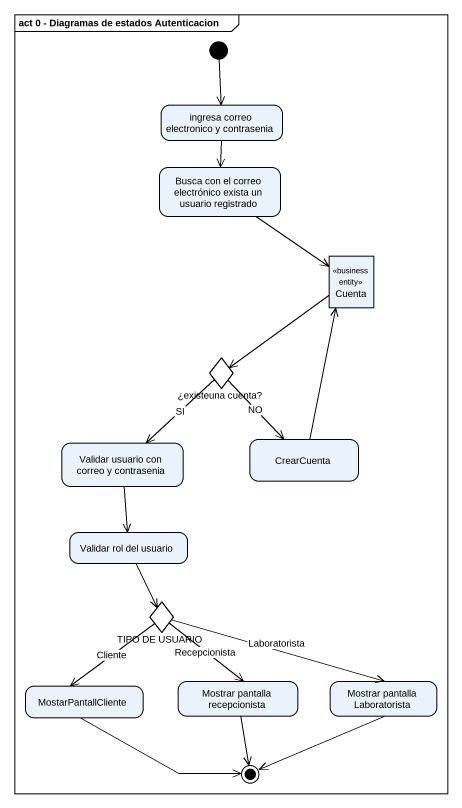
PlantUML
@startuml
mainframe act 0 - Diagramas de estados Autenticacion
hide empty description
state "ingresa correo electronico y contrasenia" as ingresa_correo_electronico
state "Busca con el correo electrónico exista un usuario registrado" as Busca_con_el_correo
state Cuenta <<business entity>>
state "¿existeuna cuenta?" as existeuna_cuenta <<choice>>
state "Validar usuario con correo y contrasenia" as Validar_usuario_con_correo
state CrearCuenta
state "Validar rol del usuario" as Validar_rol_del_usuario
state "TIPO DE USUARIO" as TIPO_DE_USUARIO <<choice>>
state MostarPantallCliente
state "Mostrar pantalla recepcionista" as Mostrar_pantalla
state "Mostrar pantalla Laboratorista" as Mostrar_pantalla_2
[*] --> ingresa_correo_electronico
ingresa_correo_electronico --> Busca_con_el_correo
Busca_con_el_correo --> Cuenta
Cuenta --> existeuna_cuenta
existeuna_cuenta --> Validar_usuario_con_correo : SI
existeuna_cuenta --> CrearCuenta : NO
Validar_usuario_con_correo --> Validar_rol_del_usuario
CrearCuenta -up-> Cuenta
Validar_rol_del_usuario --> TIPO_DE_USUARIO
TIPO_DE_USUARIO --> MostarPantallCliente : Cliente
TIPO_DE_USUARIO --> Mostrar_pantalla : Recepcionista
TIPO_DE_USUARIO -right-> Mostrar_pantalla_2 : Laboratorista
MostarPantallCliente -right-> [*]
Mostrar_pantalla --> [*]
Mostrar_pantalla_2 -left-> [*]
@enduml
